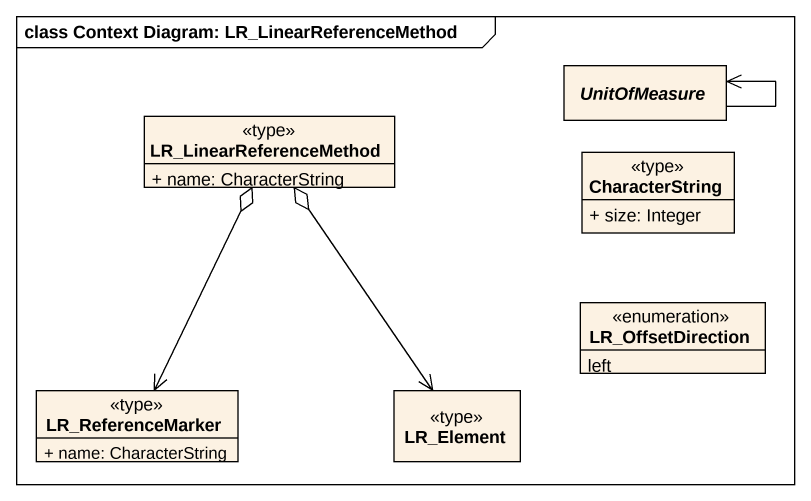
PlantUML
@startuml
mainframe class Context Diagram: LR_LinearReferenceMethod
hide circle
hide empty members
skinparam classAttributeIconSize 0
class LR_LinearReferenceMethod <<type>> {
  + name: CharacterString
}
abstract class UnitOfMeasure
class CharacterString <<type>> {
  + size: Integer
}
enum LR_OffsetDirection {
  left
}
class LR_ReferenceMarker <<type>> {
  + name: CharacterString
}
class LR_Element <<type>>
UnitOfMeasure --> UnitOfMeasure
LR_ReferenceMarker <-up-o LR_LinearReferenceMethod
LR_Element <-up-o LR_LinearReferenceMethod
@enduml
